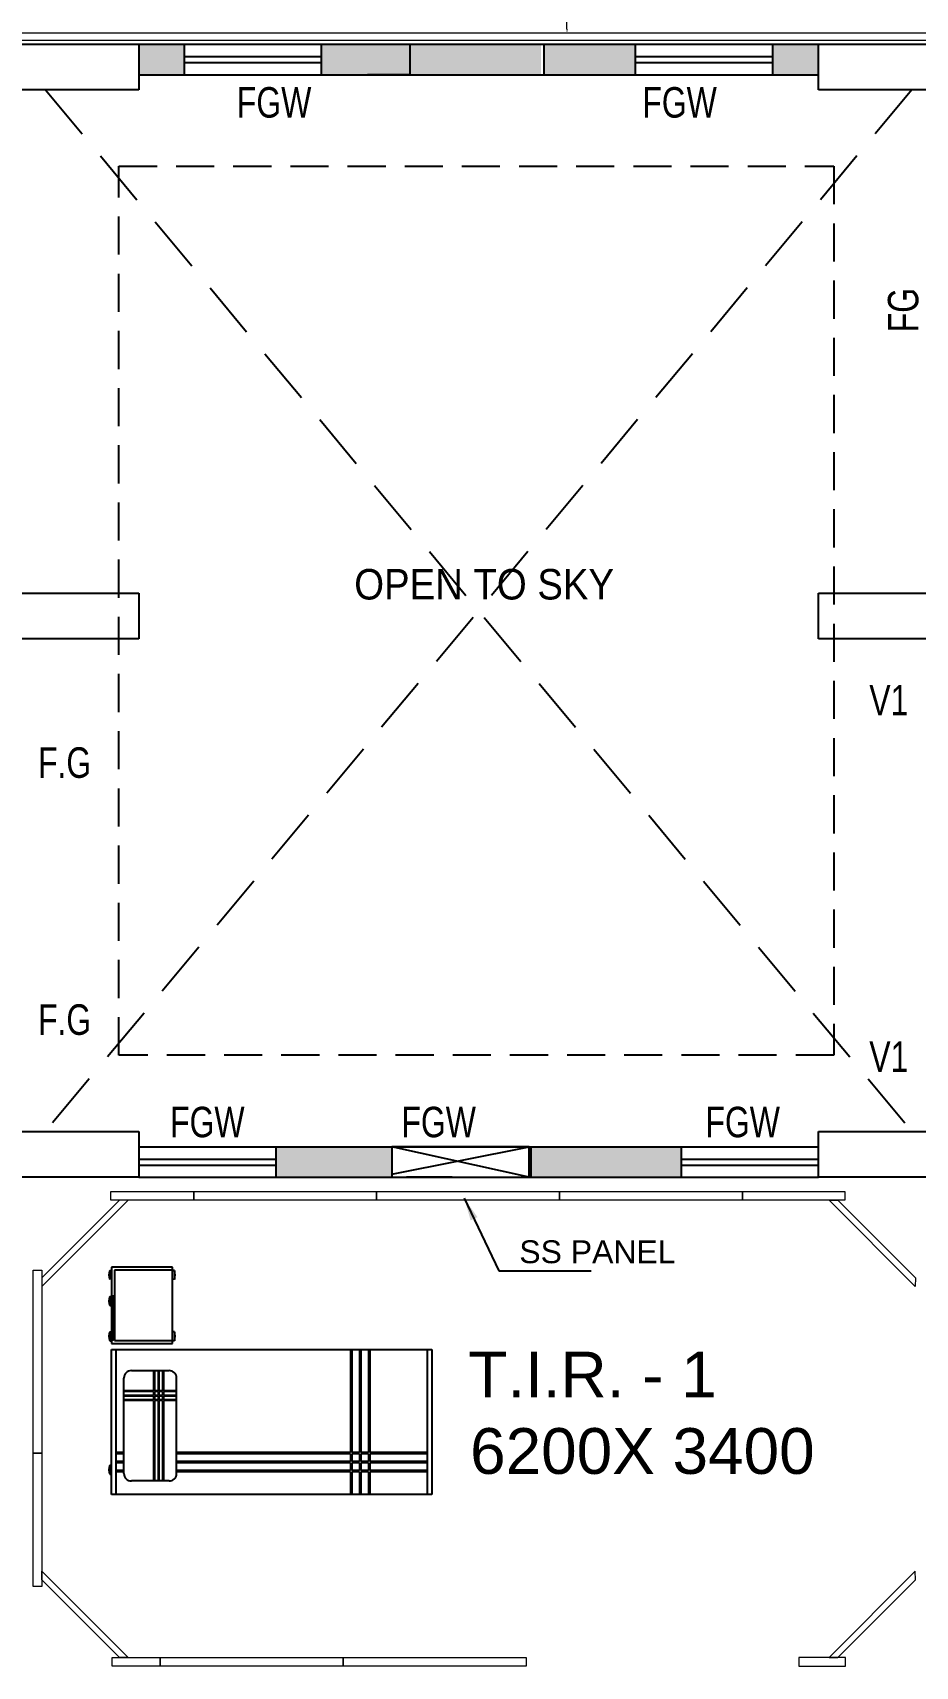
# Model space of a CAD drawing. Extents: x 11369658 to 11598203, y -3946797 to -3787209.
# Drawn here: x 11404047 to 11409837, y -3881344 to -3870631 of the extents above; entities that cross this region are included whole.
import ezdxf

# ---------------------------------------------------------------- set-up
doc = ezdxf.new("R2010")
doc.units = 0
doc.header["$MEASUREMENT"] = 0
doc.header["$PDMODE"] = 35
doc.linetypes.add('DASHED', pattern=[0.75, 0.5, -0.25])
doc.linetypes.add('DASHED2', pattern=[0.375, 0.25, -0.125])
doc.layers.get('0').update_dxf_attribs({"linetype": 'CONTINUOUS'})
doc.layers.get('Defpoints').update_dxf_attribs({"color": 251, "linetype": 'CONTINUOUS'})
for name, color, linetype, lineweight in [('0.0', 8, 'CONTINUOUS', 0), ('Ahlada 50mm Wall Panel PCGI', 94, 'CONTINUOUS', 5), ('Dim( Actpl )', 7, 'CONTINUOUS', 5), ('WALL PANEL', 7, 'CONTINUOUS', 15)]:
    doc.layers.add(name, color=color, linetype=linetype, lineweight=lineweight)
for name, color, linetype in [('BLOCK', 251, 'CONTINUOUS'), ('dim ref', 251, 'CONTINUOUS'), ('HS', 251, 'CONTINUOUS'), ('HS @ 1', 251, 'CONTINUOUS'), ('SECTION', 251, 'CONTINUOUS')]:
    doc.layers.add(name, color=color, linetype=linetype)
doc.styles.add('0_RM-NM', font='arial.ttf')
doc.styles.add('ARIAL', font='arial.ttf', dxfattribs={"width": 0.75})
doc.styles.get("Standard").update_dxf_attribs({"font": 'arial.ttf'})
doc.styles.add('sudheer', font='romanc.shx')
doc.dimstyles.new('AEPL1', dxfattribs={"dimtxt": 45, "dimasz": 25, "dimexe": 1.25, "dimexo": 5, "dimtad": 0, "dimdec": 0, "dimtxsty": 'sudheer', "dimcen": 2.5, "dimclrd": 250, "dimclre": 250, "dimclrt": 7, "dimadec": 0, "dimazin": 0, "dimtfac": 1, "dimtdec": 0, "dimtmove": 0, "dimatfit": 3, "dimfxl": 1, "dimlwd": 0, "dimlwe": 0, "dimarcsym": 0})
doc.dimstyles.new('Scale 50', dxfattribs={"dimscale": 0, "dimtxt": 150, "dimasz": 150, "dimexe": 0, "dimexo": 0.1, "dimgap": 0, "dimtad": 0, "dimtoh": 1, "dimdec": 0, "dimzin": 0, "dimdsep": 46, "dimtxsty": '0_RM-NM', "dimcen": 0, "dimdle": 100, "dimclrd": 204, "dimclre": 212, "dimclrt": 224, "dimadec": 0, "dimazin": 0, "dimtfac": 1, "dimtdec": 0, "dimtofl": 0, "dimtmove": 1, "dimatfit": 3, "dimfxl": 1, "dimtolj": 1, "dimtzin": 0, "dimlwe": -1, "dimarcsym": 0})

# ---------------------------------------------------------------- blocks, each defined once
blk = doc.blocks.new('*D48')
at = {"layer": 'Defpoints', "color": 0, "ltscale": 500, "transparency": 16777216}
for p in [(11416632, -3869955), (11406787, -3870445), (11416632, -3870798)]:
    blk.add_point(p, dxfattribs=at)
at = {"layer": 'Dim( Actpl )', "color": 250, "lineweight": 0, "ltscale": 500, "transparency": 16777216}
for p, q in [((11406787, -3870440), (11406787, -3869954)), ((11406812, -3869955), (11411630, -3869955)), ((11416607, -3869955), (11411790, -3869955)), ((11416632, -3870793), (11416632, -3869954))]:
    blk.add_line(p, q, dxfattribs=at)
at = {"layer": 'Dim( Actpl )', "color": 250, "ltscale": 500, "transparency": 16777216}
for points in [[(11406812, -3869951), (11406812, -3869959), (11406787, -3869955)], [(11416607, -3869951), (11416607, -3869959), (11416632, -3869955)]]:
    blk.add_solid(points, dxfattribs=at)
at = {"layer": 'Dim( Actpl )', "color": 7, "ltscale": 500, "transparency": 16777216, "insert": (11411710, -3869955), "char_height": 45, "attachment_point": 5, "style": 'sudheer'}
blk.add_mtext('9845', dxfattribs=at)
blk = doc.blocks.new('*D106')
at = {"layer": 'Defpoints', "color": 0, "ltscale": 500, "transparency": 16777216}
for p in [(11407444, -3867842), (11407444, -3870632), (11407552, -3870632)]:
    blk.add_point(p, dxfattribs=at)
at = {"layer": 'Dim( Actpl )', "color": 250, "lineweight": 0, "ltscale": 500, "transparency": 16777216}
for p, q in [((11407449, -3867842), (11407554, -3867842)), ((11407552, -3867867), (11407552, -3869157)), ((11407552, -3870607), (11407552, -3869317)), ((11407449, -3870632), (11407554, -3870632))]:
    blk.add_line(p, q, dxfattribs=at)
at = {"layer": 'Dim( Actpl )', "color": 250, "ltscale": 500, "transparency": 16777216}
for points in [[(11407557, -3867867), (11407548, -3867867), (11407552, -3867842)], [(11407548, -3870607), (11407557, -3870607), (11407552, -3870632)]]:
    blk.add_solid(points, dxfattribs=at)
at = {"layer": 'Dim( Actpl )', "color": 7, "ltscale": 500, "transparency": 16777216, "insert": (11407552, -3869237), "char_height": 45, "attachment_point": 5, "rotation": 90, "style": 'sudheer'}
blk.add_mtext('2790', dxfattribs=at)

msp = doc.modelspace()

# ---------------------------------------------------------------- hatches: boundary and pattern name
at = {"ltscale": 500}
msp.add_hatch(color=8, dxfattribs=at).paths.add_polyline_path([(11407382.5, -3870706.4), (11406522.5, -3870706.4), (11406522.5, -3870906.4), (11407382.5, -3870906.4)])
at = {"layer": 'HS', "lineweight": -3, "ltscale": 500}
h = msp.add_hatch(color=8, dxfattribs=at)
h.dxf.hatch_style = 1
h.paths.add_polyline_path([(11404742.5, -3870706.4), (11404742.5, -3870906.4), (11405042.5, -3870906.4), (11405042.5, -3870706.4)])
h = msp.add_hatch(color=8, dxfattribs=at)
h.dxf.hatch_style = 1
h.paths.add_polyline_path([(11405942.5, -3870706.4), (11405942.5, -3870906.4), (11406542.5, -3870906.4), (11406542.5, -3870706.4)])
h = msp.add_hatch(color=8, dxfattribs=at)
h.dxf.hatch_style = 1
h.paths.add_polyline_path([(11408002.5, -3870706.4), (11407402.5, -3870706.4), (11407402.5, -3870906.4), (11408002.5, -3870906.4)])
h = msp.add_hatch(color=8, dxfattribs=at)
h.dxf.hatch_style = 1
h.paths.add_polyline_path([(11405642.5, -3878136.4), (11406403.2, -3878136.4), (11406403.2, -3877936.4), (11405642.5, -3877936.4), (11405642.5, -3878136.4)])
h.paths.add_polyline_path([(11407117.9, -3878136.4), (11407402.5, -3878136.4), (11407402.5, -3877936.4), (11407402.5, -3878136.4)])
h = msp.add_hatch(color=8, dxfattribs=at)
h.dxf.hatch_style = 1
h.paths.add_polyline_path([(11408302.5, -3877936.4), (11407303.2, -3877936.5), (11407303.2, -3878136.5), (11408302.5, -3878136.4)])
at = {"layer": 'HS @ 1', "lineweight": -3, "ltscale": 500}
h = msp.add_hatch(color=8, dxfattribs=at)
h.dxf.hatch_style = 1
h.paths.add_polyline_path([(11408902.5, -3870706.4), (11409202.5, -3870706.4), (11409202.5, -3870906.4), (11408902.5, -3870906.4)])

# ---------------------------------------------------------------- linework, layer by layer
at = {"color": 8, "lineweight": 25, "ltscale": 500}
for p, q in [((11397222.4, -3870706.4), (11415902.5, -3870706.4)), ((11403842.5, -3870706.4), (11404742.5, -3870706.4)), ((11404742.5, -3870706.4), (11404742.5, -3871006.4)), ((11405942.5, -3870906.4), (11405942.5, -3870703.4)), ((11408002.5, -3870906.4), (11408002.5, -3870703.4)), ((11408902.5, -3870906.4), (11408902.5, -3870703.4)), ((11409202.5, -3871006.4), (11409202.5, -3870706.4)), ((11409202.5, -3870706.4), (11410102.5, -3870706.4)), ((11404742.5, -3871006.4), (11403842.5, -3871006.4)), ((11406522.5, -3870906.4), (11406242.5, -3870906.4)), ((11407402.5, -3870906.4), (11407702.5, -3870906.4)), ((11410102.5, -3871006.4), (11409202.5, -3871006.4)), ((11403842.5, -3874306.4), (11404742.5, -3874306.4)), ((11404742.5, -3874306.4), (11404742.5, -3874606.4)), ((11409202.5, -3874606.4), (11409202.5, -3874306.4)), ((11409202.5, -3874306.4), (11410102.5, -3874306.4)), ((11404742.5, -3874606.4), (11403842.5, -3874606.4)), ((11410102.5, -3874606.4), (11409202.5, -3874606.4)), ((11403842.5, -3877836.4), (11404742.5, -3877836.4)), ((11404742.5, -3877836.4), (11404742.5, -3878136.4)), ((11409202.5, -3878136.4), (11409202.5, -3877836.4)), ((11409202.5, -3877836.4), (11410102.5, -3877836.4)), ((11408302.5, -3878136.4), (11408302.5, -3877933.4)), ((11404742.5, -3878136.4), (11403842.5, -3878136.4)), ((11406798.4, -3878136.5), (11406498.4, -3878136.5)), ((11407402.5, -3878136.4), (11408302.5, -3878136.4)), ((11410102.5, -3878136.4), (11409202.5, -3878136.4)), ((11404570.2, -3878910.2), (11404570.2, -3879210.2))]:
    msp.add_line(p, q, dxfattribs=at)
at = {"color": 8, "lineweight": 25}
for p, q in [((11404742.5, -3870706.4), (11406522.5, -3870706.4)), ((11405042.5, -3870906.4), (11405042.5, -3870706.4)), ((11405042.5, -3870786.4), (11405942.5, -3870786.4)), ((11406522.5, -3870906.4), (11406522.5, -3870706.4)), ((11406522.5, -3870706.4), (11407402.5, -3870706.4)), ((11407402.5, -3870906.4), (11407402.5, -3870706.4)), ((11407402.5, -3870706.4), (11409202.5, -3870706.4)), ((11408002.5, -3870786.4), (11408902.5, -3870786.4)), ((11409202.5, -3870906.4), (11409202.5, -3870706.4)), ((11405042.5, -3870826.4), (11405942.5, -3870826.4)), ((11408002.5, -3870826.4), (11408902.5, -3870826.4)), ((11404742.5, -3870906.4), (11409202.5, -3870906.4)), ((11404742.5, -3877936.4), (11404742.5, -3878136.4)), ((11404742.5, -3877936.4), (11409202.5, -3877936.4)), ((11405642.5, -3877936.4), (11405642.5, -3878136.4)), ((11407314.8, -3877936.5), (11407314.8, -3878136.5)), ((11409202.5, -3878136.4), (11409202.5, -3877936.4)), ((11404742.5, -3878017.9), (11405642.5, -3878017.9)), ((11404742.5, -3878057.9), (11405642.5, -3878057.9)), ((11408302.5, -3878017.9), (11409202.5, -3878017.9)), ((11408302.5, -3878057.9), (11409202.5, -3878057.9)), ((11404742.5, -3878136.4), (11406601.5, -3878136.4)), ((11406601.5, -3878136.4), (11409202.5, -3878136.4)), ((11404552.1, -3878748.3), (11404552.1, -3878807.4)), ((11404552.1, -3878748.3), (11404564.3, -3878748.3)), ((11404964.3, -3878727.3), (11404564.3, -3878727.3)), ((11404564.3, -3878727.3), (11404564.3, -3879227.3)), ((11404584, -3878747), (11404584, -3879207.6)), ((11404964.3, -3878747), (11404584, -3878747)), ((11404964.3, -3879227.3), (11404964.3, -3878727.3)), ((11404976.4, -3878748.3), (11404964.3, -3878748.3)), ((11404976.4, -3878748.3), (11404976.4, -3878807.4)), ((11404552.1, -3878919.3), (11404552.1, -3878978.4)), ((11404552.1, -3878919.3), (11404564.3, -3878919.3)), ((11404552.1, -3878978.4), (11404564.3, -3878978.4)), ((11404552.1, -3879149.3), (11404552.1, -3879208.4)), ((11404552.1, -3879149.3), (11404564.3, -3879149.3)), ((11404976.4, -3879149.3), (11404964.3, -3879149.3)), ((11404976.4, -3879149.3), (11404976.4, -3879208.4)), ((11404552.1, -3879208.4), (11404564.3, -3879208.4)), ((11404564.3, -3879227.3), (11404964.3, -3879227.3)), ((11404584, -3879207.6), (11404964.3, -3879207.6)), ((11404976.4, -3879208.4), (11404964.3, -3879208.4)), ((11404564.3, -3879266.5), (11406664.3, -3879266.5)), ((11404564.3, -3880216.5), (11404564.3, -3879266.5)), ((11404593.8, -3880216.5), (11404593.8, -3879266.5)), ((11406634.7, -3879266.5), (11406634.7, -3880216.5)), ((11406664.3, -3879266.5), (11406664.3, -3880216.5)), ((11404645.3, -3880079.2), (11404645.3, -3879453.8)), ((11404694.5, -3879404.6), (11404941.9, -3879404.6)), ((11404991.1, -3880079.2), (11404991.1, -3879453.8)), ((11404552.1, -3880025.1), (11404552.1, -3880084.2)), ((11404552.1, -3880025.1), (11404564.3, -3880025.1)), ((11404552.1, -3880084.2), (11404564.3, -3880084.2)), ((11406664.3, -3880216.5), (11404564.3, -3880216.5)), ((11404941.9, -3880128.4), (11404694.5, -3880128.4))]:
    msp.add_line(p, q, dxfattribs=at)
at = {"color": 8, "linetype": 'DASHED2', "lineweight": 25, "ltscale": 1500}
for p, q in [((11409814.2, -3871006.4), (11404072.5, -3877906.4)), ((11404130.7, -3871006.4), (11409814.2, -3877836.4))]:
    msp.add_line(p, q, dxfattribs=at)
at = {"color": 8, "linetype": 'DASHED', "lineweight": 25, "ltscale": 500}
for p, q in [((11404612.5, -3871506.4), (11409302.5, -3871506.4)), ((11404612.5, -3877336.4), (11404612.5, -3871506.4)), ((11409302.5, -3871506.4), (11409302.5, -3877336.4)), ((11409302.5, -3877336.4), (11404612.5, -3877336.4))]:
    msp.add_line(p, q, dxfattribs=at)
at = {"color": 8, "lineweight": 25, "ltscale": 0.75}
for p, q in [((11406131.4, -3879266.5), (11406131.4, -3879940.9)), ((11406141.3, -3879266.5), (11406141.3, -3879940.9)), ((11406190.5, -3879266.5), (11406190.5, -3879940.9)), ((11406200.3, -3879266.5), (11406200.3, -3879940.9)), ((11406249.5, -3879266.5), (11406249.5, -3879940.9)), ((11406259.4, -3879266.5), (11406259.4, -3879940.9)), ((11404840.3, -3879404.6), (11404840.3, -3879537.4)), ((11404845.2, -3879404.6), (11404845.2, -3879537.4)), ((11404869.8, -3879404.6), (11404869.8, -3879537.4)), ((11404874.7, -3879404.6), (11404874.7, -3879537.4)), ((11404899.3, -3879404.6), (11404899.3, -3879537.4)), ((11404904.3, -3879404.6), (11404904.3, -3879537.4)), ((11404840.3, -3879537.4), (11404645.3, -3879537.4)), ((11404840.3, -3879542.3), (11404645.3, -3879542.3)), ((11404840.3, -3879566.9), (11404645.3, -3879566.9)), ((11404840.3, -3879571.9), (11404645.3, -3879571.9)), ((11404840.3, -3879542.3), (11404840.3, -3879566.9)), ((11404840.3, -3879571.9), (11404840.3, -3879596.5)), ((11404869.8, -3879537.4), (11404845.2, -3879537.4)), ((11404869.8, -3879542.3), (11404845.2, -3879542.3)), ((11404845.2, -3879542.3), (11404845.2, -3879566.9)), ((11404869.8, -3879566.9), (11404845.2, -3879566.9)), ((11404869.8, -3879571.9), (11404845.2, -3879571.9)), ((11404845.2, -3879571.9), (11404845.2, -3879596.5)), ((11404869.8, -3879542.3), (11404869.8, -3879566.9)), ((11404869.8, -3879571.9), (11404869.8, -3879596.5)), ((11404899.3, -3879537.4), (11404874.7, -3879537.4)), ((11404899.3, -3879542.3), (11404874.7, -3879542.3)), ((11404874.7, -3879542.3), (11404874.7, -3879566.9)), ((11404899.3, -3879566.9), (11404874.7, -3879566.9)), ((11404874.7, -3879571.9), (11404874.7, -3879596.5)), ((11404899.3, -3879571.9), (11404874.7, -3879571.9)), ((11404899.3, -3879542.3), (11404899.3, -3879566.9)), ((11404899.3, -3879571.9), (11404899.3, -3879596.5)), ((11404991.1, -3879537.4), (11404904.3, -3879537.4)), ((11404904.3, -3879542.3), (11404904.3, -3879566.9)), ((11404991.1, -3879542.3), (11404904.3, -3879542.3)), ((11404991.1, -3879566.9), (11404904.3, -3879566.9)), ((11404904.3, -3879571.9), (11404904.3, -3879596.5)), ((11404991.1, -3879571.9), (11404904.3, -3879571.9)), ((11404840.3, -3879596.5), (11404645.3, -3879596.5)), ((11404840.3, -3879601.4), (11404645.3, -3879601.4)), ((11404840.3, -3879601.4), (11404840.3, -3880128.4)), ((11404869.8, -3879596.5), (11404845.2, -3879596.5)), ((11404869.8, -3879601.4), (11404845.2, -3879601.4)), ((11404845.2, -3879601.4), (11404845.2, -3880128.4)), ((11404869.8, -3879601.4), (11404869.8, -3880128.4)), ((11404899.3, -3879596.5), (11404874.7, -3879596.5)), ((11404874.7, -3879601.4), (11404874.7, -3880128.4)), ((11404899.3, -3879601.4), (11404874.7, -3879601.4)), ((11404899.3, -3879601.4), (11404899.3, -3880128.4)), ((11404991.1, -3879596.5), (11404904.3, -3879596.5)), ((11404991.1, -3879601.4), (11404904.3, -3879601.4)), ((11404904.3, -3879601.4), (11404904.3, -3880128.4)), ((11404645.3, -3879940.9), (11404593.8, -3879940.9)), ((11404645.3, -3879950.8), (11404593.8, -3879950.8)), ((11404645.3, -3880000), (11404593.8, -3880000)), ((11404645.3, -3880009.8), (11404593.8, -3880009.8)), ((11406131.4, -3879940.9), (11404991.1, -3879940.9)), ((11406131.4, -3879950.8), (11404991.1, -3879950.8)), ((11406131.4, -3880000), (11404991.1, -3880000)), ((11406131.4, -3880009.8), (11404991.1, -3880009.8)), ((11406131.4, -3879950.8), (11406131.4, -3880000)), ((11406131.4, -3880009.8), (11406131.4, -3880059)), ((11406190.5, -3879940.9), (11406141.3, -3879940.9)), ((11406190.5, -3879950.8), (11406141.3, -3879950.8)), ((11406141.3, -3879950.8), (11406141.3, -3880000)), ((11406190.5, -3880000), (11406141.3, -3880000)), ((11406190.5, -3880009.8), (11406141.3, -3880009.8)), ((11406141.3, -3880009.8), (11406141.3, -3880059)), ((11406190.5, -3879950.8), (11406190.5, -3880000)), ((11406190.5, -3880009.8), (11406190.5, -3880059)), ((11406249.5, -3879940.9), (11406200.3, -3879940.9)), ((11406249.5, -3879950.8), (11406200.3, -3879950.8)), ((11406200.3, -3879950.8), (11406200.3, -3880000)), ((11406249.5, -3880000), (11406200.3, -3880000)), ((11406249.5, -3880009.8), (11406200.3, -3880009.8)), ((11406200.3, -3880009.8), (11406200.3, -3880059)), ((11406249.5, -3879950.8), (11406249.5, -3880000)), ((11406249.5, -3880009.8), (11406249.5, -3880059)), ((11406634.7, -3879940.9), (11406259.4, -3879940.9)), ((11406634.7, -3879950.8), (11406259.4, -3879950.8)), ((11406259.4, -3879950.8), (11406259.4, -3880000)), ((11406634.7, -3880000), (11406259.4, -3880000)), ((11406634.7, -3880009.8), (11406259.4, -3880009.8)), ((11406259.4, -3880009.8), (11406259.4, -3880059)), ((11404645.3, -3880059), (11404593.8, -3880059)), ((11404645.3, -3880068.9), (11404593.8, -3880068.9)), ((11406131.4, -3880059), (11404991.1, -3880059)), ((11406131.4, -3880068.9), (11404991.1, -3880068.9)), ((11406131.4, -3880068.9), (11406131.4, -3880216.5)), ((11406190.5, -3880059), (11406141.3, -3880059)), ((11406190.5, -3880068.9), (11406141.3, -3880068.9)), ((11406141.3, -3880068.9), (11406141.3, -3880216.5)), ((11406190.5, -3880068.9), (11406190.5, -3880216.5)), ((11406249.5, -3880059), (11406200.3, -3880059)), ((11406249.5, -3880068.9), (11406200.3, -3880068.9)), ((11406200.3, -3880068.9), (11406200.3, -3880216.5)), ((11406249.5, -3880068.9), (11406249.5, -3880216.5)), ((11406634.7, -3880059), (11406259.4, -3880059)), ((11406634.7, -3880068.9), (11406259.4, -3880068.9)), ((11406259.4, -3880068.9), (11406259.4, -3880216.5))]:
    msp.add_line(p, q, dxfattribs=at)
at = {"color": 8}
for centre, radius, start, end in [((11404638.3, -3878777.9), 91.1, 161.07534, 198.92463), ((11404890.3, -3878777.9), 91.1, 341.07534, 18.92463), ((11404638.3, -3878948.9), 91.1, 161.07534, 198.92463), ((11404638.3, -3879178.9), 91.1, 161.07534, 198.92463), ((11404890.3, -3879178.9), 91.1, 341.07534, 18.92463), ((11404694.5, -3879453.8), 49.2, 89.99999, 179.99999), ((11404941.9, -3879453.8), 49.2, 359.99999, 89.99999), ((11404638.3, -3880054.6), 91.1, 161.07534, 198.92463), ((11404694.5, -3880079.2), 49.2, 179.99999, 269.99999), ((11404941.9, -3880079.2), 49.2, 269.99999, 359.99999)]:
    msp.add_arc(centre, radius, start, end, dxfattribs=at)
at = {"layer": '0.0', "ltscale": 500}
msp.add_line((11404976.4, -3878807.4), (11404964.3, -3878807.4), dxfattribs=at)
at = {"layer": 'Ahlada 50mm Wall Panel PCGI'}
for p, q in [((11397221.7, -3870632), (11416222.5, -3870632)), ((11416222.5, -3870682.2), (11397221.7, -3870682.2))]:
    msp.add_line(p, q, dxfattribs=at)
at = {"layer": 'BLOCK', "color": 8, "lineweight": 0, "ltscale": 500}
msp.add_lwpolyline([(11406403.2, -3878136.4), (11407303.2, -3878136.5), (11407303.2, -3877936.5), (11406403.2, -3877936.4)], close=True, dxfattribs=at)
at = {"layer": 'SECTION', "color": 8, "ltscale": 500}
msp.add_lwpolyline([(11406403.2, -3877936.3), (11406403.2, -3878136.5), (11407303.2, -3878136.5), (11407303.2, -3877936.3)], close=True, dxfattribs=at)
for points in [[(11407303.2, -3878136.5), (11406403.2, -3877936.5)], [(11406403.2, -3878116.5), (11407303.2, -3877936.5)]]:
    msp.add_lwpolyline(points, dxfattribs=at)
at = {"layer": 'WALL PANEL', "color": 150, "lineweight": 15}
for points in [[(11404107.6, -3878796.8), (11404107.7, -3878853.4), (11404672.2, -3878286.2), (11404615.6, -3878286.4), (11404107.6, -3878796.8)], [(11409837.4, -3878796.8), (11409837.2, -3878853.4), (11409272.7, -3878286.2), (11409329.3, -3878286.4), (11409837.4, -3878796.8)], [(11404107.6, -3880775.9), (11404107.7, -3880719.4), (11404672.2, -3881286.5), (11404615.6, -3881286.4), (11404107.6, -3880775.9)], [(11409837.4, -3880775.9), (11409837.2, -3880719.4), (11409272.7, -3881286.5), (11409329.3, -3881286.4), (11409837.4, -3880775.9)]]:
    msp.add_lwpolyline(points, dxfattribs=at)
for points in [[(11405103.2, -3878229.2), (11405103.2, -3878286.4), (11404558.8, -3878286.4), (11404558.8, -3878229.2)], [(11406303.2, -3878229.2), (11406303.2, -3878286.4), (11405103.2, -3878286.4), (11405103.2, -3878229.2)], [(11407503.3, -3878229.2), (11407503.3, -3878286.4), (11406303.2, -3878286.4), (11406303.2, -3878229.2)], [(11408703.3, -3878229.2), (11408703.3, -3878286.4), (11407503.2, -3878286.4), (11407503.2, -3878229.2)], [(11409375.8, -3878229.2), (11409375.8, -3878286.4), (11408703.2, -3878286.4), (11408703.2, -3878229.2)], [(11404050.3, -3878746.9), (11404107.5, -3878746.9), (11404107.5, -3879946.9), (11404050.3, -3879946.9)], [(11404050.3, -3879946.9), (11404107.5, -3879946.9), (11404107.5, -3880821.4), (11404050.3, -3880821.4)], [(11404883.3, -3881286.6), (11404883.3, -3881343.8), (11404568.6, -3881343.8), (11404568.6, -3881286.6)], [(11406083.3, -3881286.6), (11406083.3, -3881343.8), (11404883.3, -3881343.8), (11404883.3, -3881286.6)], [(11407283.3, -3881286.6), (11407283.3, -3881343.8), (11406083.3, -3881343.8), (11406083.3, -3881286.6)], [(11409072.8, -3881286.4), (11409072.8, -3881343.5), (11409379.3, -3881343.5), (11409379.3, -3881286.4)]]:
    msp.add_lwpolyline(points, close=True, dxfattribs=at)

# ---------------------------------------------------------------- texts
at = {"color": 8, "lineweight": 20, "style": 'ARIAL', "width": 0.75}
for s, p in [('FGW', (11405386.2, -3871187.9)), ('FGW', (11408046.1, -3871187.9)), ('V1', (11409535.4, -3875108.4)), ('F.G', (11404081.5, -3875517.4)), ('F.G', (11404081.5, -3877202.7)), ('V1', (11409535.4, -3877446)), ('FGW', (11404947.9, -3877874.4)), ('FGW', (11406465.6, -3877874.4)), ('FGW', (11408460.2, -3877874.4))]:
    msp.add_text(s, height=200, dxfattribs=at).set_placement(p)
msp.add_text('FG', height=200, rotation=90, dxfattribs=at).set_placement((11409857.4, -3872595.8))
at = {"color": 8, "lineweight": 20, "width": 0.9}
msp.add_text('OPEN TO SKY', height=200, dxfattribs=at).set_placement((11406156.3, -3874347.9))
at = {"color": 8, "lineweight": 20}
for s, p in [('T.I.R. - 1', (11406904.7, -3879580.5)), ('6200X 3400', (11406916.4, -3880081.7))]:
    msp.add_text(s, height=300, dxfattribs=at).set_placement(p)
at = {"layer": 'dim ref', "color": 5, "insert": (11406903.5, -3878550.2), "char_height": 150, "width": 1679.74, "attachment_point": 1}
msp.add_mtext('\\pi335.84561;{\\C150;SS PANEL}', dxfattribs=at)

# ---------------------------------------------------------------- dimensions: what is measured, and where the dimension line sits
at = {"layer": 'Dim( Actpl )', "ltscale": 500}
dim = msp.add_linear_dim(base=(11407552.5, -3870632), p1=(11407444, -3867841.9), p2=(11407444, -3870632), angle=90, dimstyle='AEPL1', dxfattribs=at)
dim.commit()
dim.dimension.update_dxf_attribs({"geometry": '*D106', "text_midpoint": (11407552.5, -3869236.9)})
dim = msp.add_linear_dim(base=(11416632.5, -3869955.3), p1=(11406787.1, -3870445.2), p2=(11416632.5, -3870797.5), dimstyle='AEPL1', dxfattribs=at)
dim.commit()
dim.dimension.update_dxf_attribs({"geometry": '*D48', "text_midpoint": (11411709.8, -3869955.3)})

# ---------------------------------------------------------------- leaders
at = {"layer": 'dim ref', "color": 5}
msp.add_leader([(11406877.8, -3878273.6), (11407104.4, -3878749.4), (11407711.7, -3878749.4)], dimstyle='Scale 50', override={"dimscale": 1}, dxfattribs=at)

doc.saveas('drawing.dxf')
